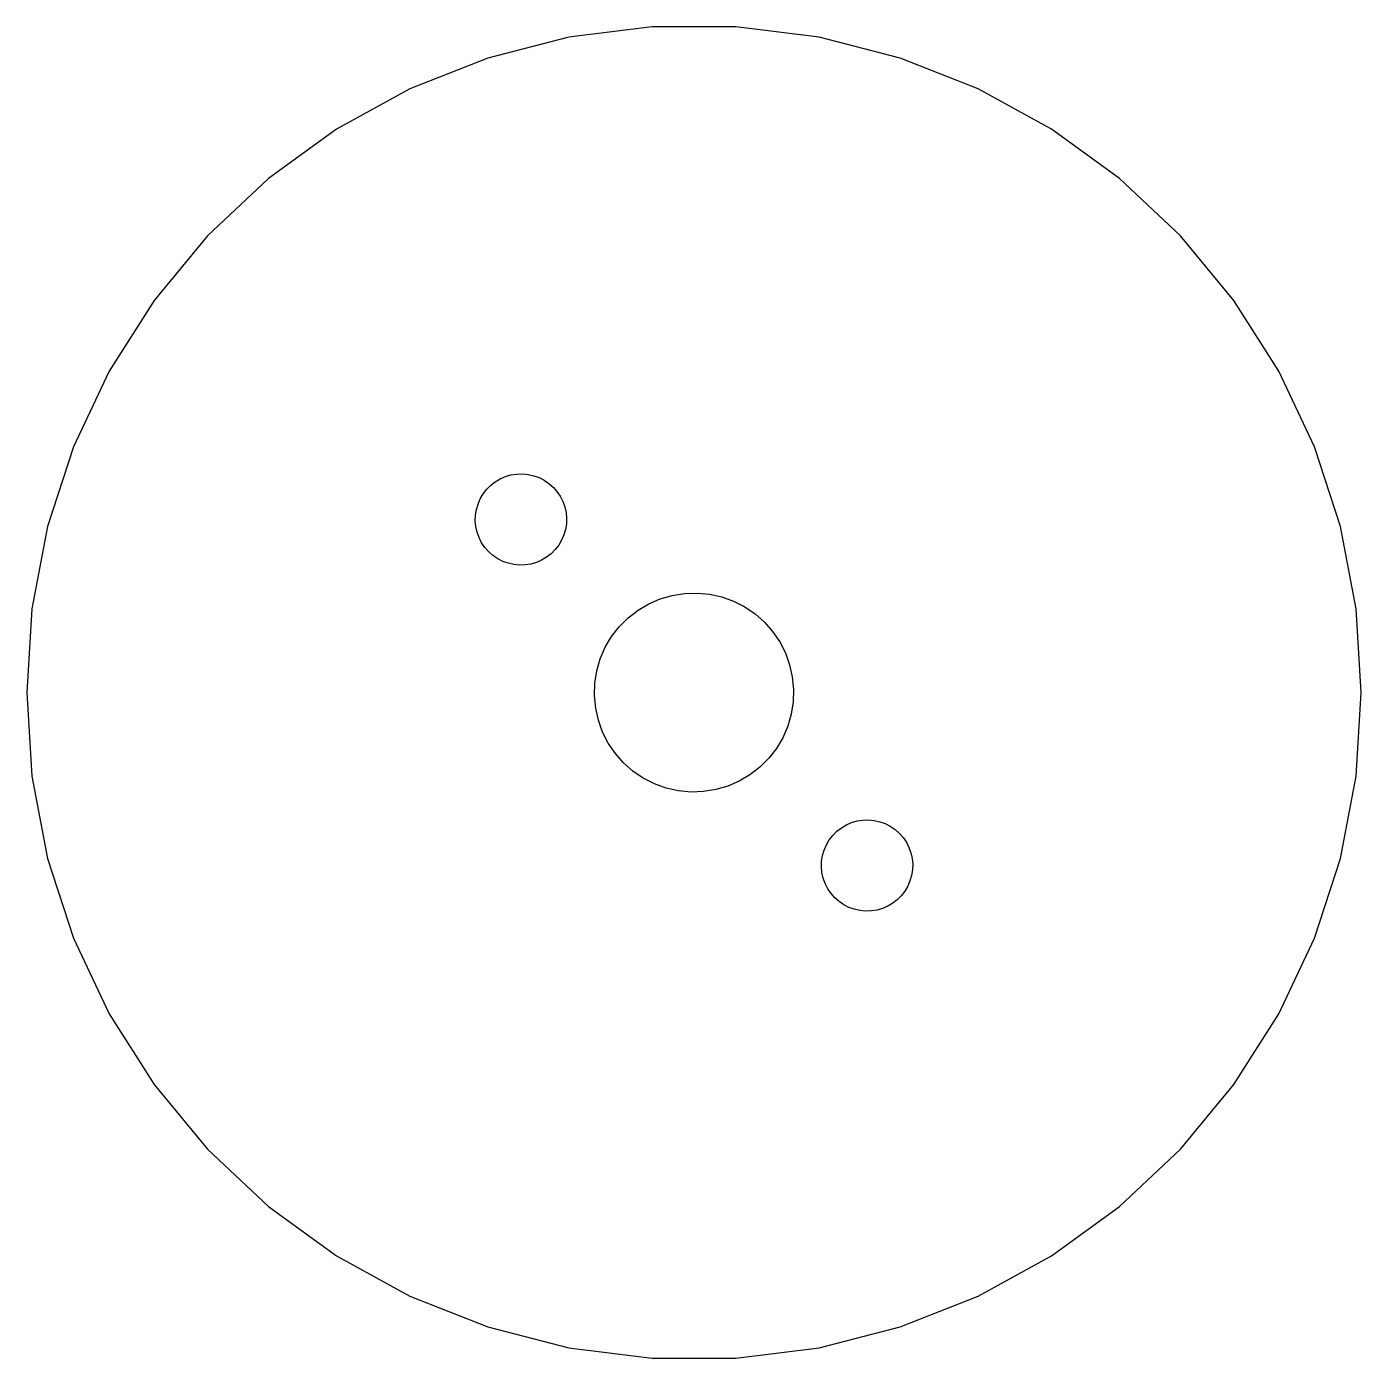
# Model space of a CAD drawing. Header units: metres. Extents: x -20 to 20, y 90 to 239.
# Drawn here: x -20.11 to 20.11, y 89.93 to 130.07 of the extents above; entities that cross this region are included whole.
import ezdxf

# ---------------------------------------------------------------- set-up
doc = ezdxf.new("R2010")
doc.units = ezdxf.units.M

msp = doc.modelspace()

# ---------------------------------------------------------------- linework, layer by layer
for p, q in [((-1.2626, 130.069), (-3.76791, 129.752)), ((1.2626, 130.069), (-1.2626, 130.069)), ((3.76791, 129.752), (1.2626, 130.069)), ((-3.76791, 129.752), (-6.21379, 129.124)), ((6.21379, 129.124), (3.76791, 129.752)), ((-6.21379, 129.124), (-8.56168, 128.195)), ((8.56168, 128.195), (6.21379, 129.124)), ((-8.56168, 128.195), (-10.7746, 126.978)), ((10.7746, 126.978), (8.56168, 128.195)), ((-10.7746, 126.978), (-12.8175, 125.494)), ((12.8175, 125.494), (10.7746, 126.978)), ((-12.8175, 125.494), (-14.6583, 123.765)), ((14.6583, 123.765), (12.8175, 125.494)), ((-14.6583, 123.765), (-16.2679, 121.819)), ((16.2679, 121.819), (14.6583, 123.765)), ((-16.2679, 121.819), (-17.621, 119.687)), ((17.621, 119.687), (16.2679, 121.819)), ((-17.621, 119.687), (-18.6962, 117.402)), ((18.6962, 117.402), (17.621, 119.687)), ((-18.6962, 117.402), (-19.4765, 115.001)), ((19.4765, 115.001), (18.6962, 117.402)), ((-6.24631, 116.124), (-6.12421, 116.246)), ((-6.12421, 116.246), (-5.98776, 116.352)), ((-5.98776, 116.352), (-5.83914, 116.44)), ((-5.83914, 116.44), (-5.68066, 116.509)), ((-5.68066, 116.509), (-5.51485, 116.557)), ((-5.51485, 116.557), (-5.3443, 116.584)), ((-5.3443, 116.584), (-5.17172, 116.589)), ((-5.17172, 116.589), (-4.9998, 116.573)), ((-4.9998, 116.573), (-4.8313, 116.535)), ((-4.8313, 116.535), (-4.66882, 116.477)), ((-4.66882, 116.477), (-4.51497, 116.398)), ((-4.51497, 116.398), (-4.37216, 116.301)), ((-4.37216, 116.301), (-4.24263, 116.187)), ((-6.50862, 115.681), (-6.44003, 115.839)), ((-6.44003, 115.839), (-6.35214, 115.988)), ((-6.35214, 115.988), (-6.24631, 116.124)), ((-4.24263, 116.187), (-4.12845, 116.058)), ((-4.12845, 116.058), (-4.03139, 115.915)), ((-4.03139, 115.915), (-3.95299, 115.761)), ((-6.5838, 115.344), (-6.55679, 115.515)), ((-6.55679, 115.515), (-6.50862, 115.681)), ((-3.95299, 115.761), (-3.8945, 115.599)), ((-3.8945, 115.599), (-3.85683, 115.43)), ((-3.85683, 115.43), (-3.84059, 115.258)), ((-6.58923, 115.172), (-6.5838, 115.344)), ((-6.57298, 115), (-6.58923, 115.172)), ((-3.84601, 115.086), (-3.87302, 114.915)), ((-3.84059, 115.258), (-3.84601, 115.086)), ((-19.4765, 115.001), (-19.9497, 112.52)), ((-6.53531, 114.831), (-6.57298, 115)), ((-6.47682, 114.669), (-6.53531, 114.831)), ((-6.39842, 114.515), (-6.47682, 114.669)), ((-3.92119, 114.749), (-3.98978, 114.591)), ((-3.87302, 114.915), (-3.92119, 114.749)), ((19.9497, 112.52), (19.4765, 115.001)), ((-6.30136, 114.372), (-6.39842, 114.515)), ((-6.18718, 114.243), (-6.30136, 114.372)), ((-6.05765, 114.128), (-6.18718, 114.243)), ((-4.1835, 114.306), (-4.3056, 114.184)), ((-4.07767, 114.442), (-4.1835, 114.306)), ((-3.98978, 114.591), (-4.07767, 114.442)), ((-5.91484, 114.031), (-6.05765, 114.128)), ((-5.76099, 113.953), (-5.91484, 114.031)), ((-5.59851, 113.895), (-5.76099, 113.953)), ((-5.43001, 113.857), (-5.59851, 113.895)), ((-5.2581, 113.841), (-5.43001, 113.857)), ((-5.08551, 113.846), (-5.2581, 113.841)), ((-4.91496, 113.873), (-5.08551, 113.846)), ((-4.74915, 113.921), (-4.91496, 113.873)), ((-4.59067, 113.99), (-4.74915, 113.921)), ((-4.44205, 114.078), (-4.59067, 113.99)), ((-4.3056, 114.184), (-4.44205, 114.078)), ((-1.68625, 112.481), (-1.36197, 112.673)), ((-1.36197, 112.673), (-1.0162, 112.823)), ((-1.0162, 112.823), (-0.65442, 112.928)), ((-0.65442, 112.928), (-0.28232, 112.987)), ((-0.28232, 112.987), (0.09422, 112.999)), ((0.09422, 112.999), (0.4693, 112.963)), ((0.4693, 112.963), (0.83696, 112.881)), ((0.83696, 112.881), (1.19144, 112.753)), ((1.19144, 112.753), (1.52711, 112.582)), ((-19.9497, 112.52), (-20.1083, 110)), ((-2.25032, 111.984), (-1.98393, 112.25)), ((-1.98393, 112.25), (-1.68625, 112.481)), ((1.52711, 112.582), (1.83871, 112.37)), ((1.83871, 112.37), (2.12131, 112.121)), ((20.1083, 110), (19.9497, 112.52)), ((-2.48123, 111.686), (-2.25032, 111.984)), ((2.12131, 112.121), (2.37045, 111.839)), ((2.37045, 111.839), (2.58221, 111.527)), ((-2.673, 111.362), (-2.48123, 111.686)), ((2.58221, 111.527), (2.75325, 111.191)), ((-2.92773, 110.654), (-2.82263, 111.016)), ((-2.82263, 111.016), (-2.673, 111.362)), ((2.75325, 111.191), (2.88087, 110.837)), ((-2.98668, 110.282), (-2.92773, 110.654)), ((2.88087, 110.837), (2.96306, 110.469)), ((-2.9985, 109.906), (-2.98668, 110.282)), ((2.96306, 110.469), (2.9985, 110.094)), ((-20.1083, 110), (-19.9497, 107.48)), ((-2.96306, 109.531), (-2.9985, 109.906)), ((2.9985, 110.094), (2.98668, 109.718)), ((19.9497, 107.48), (20.1083, 110)), ((-2.88087, 109.163), (-2.96306, 109.531)), ((2.98668, 109.718), (2.92773, 109.346)), ((-2.75325, 108.809), (-2.88087, 109.163)), ((2.92773, 109.346), (2.82263, 108.984)), ((-2.58221, 108.473), (-2.75325, 108.809)), ((2.673, 108.638), (2.48123, 108.314)), ((2.82263, 108.984), (2.673, 108.638)), ((-2.37045, 108.161), (-2.58221, 108.473)), ((2.48123, 108.314), (2.25032, 108.016)), ((-2.12131, 107.879), (-2.37045, 108.161)), ((-1.83871, 107.63), (-2.12131, 107.879)), ((2.25032, 108.016), (1.98393, 107.75)), ((-19.9497, 107.48), (-19.4765, 104.999)), ((-1.52711, 107.418), (-1.83871, 107.63)), ((-1.19144, 107.247), (-1.52711, 107.418)), ((1.68625, 107.519), (1.36197, 107.327)), ((1.98393, 107.75), (1.68625, 107.519)), ((19.4765, 104.999), (19.9497, 107.48)), ((-0.83696, 107.119), (-1.19144, 107.247)), ((-0.4693, 107.037), (-0.83696, 107.119)), ((-0.09422, 107.001), (-0.4693, 107.037)), ((0.28232, 107.013), (-0.09422, 107.001)), ((0.65442, 107.072), (0.28232, 107.013)), ((1.0162, 107.177), (0.65442, 107.072)), ((1.36197, 107.327), (1.0162, 107.177)), ((4.1835, 105.694), (4.3056, 105.816)), ((4.3056, 105.816), (4.44205, 105.922)), ((4.44205, 105.922), (4.59067, 106.01)), ((4.59067, 106.01), (4.74915, 106.079)), ((4.74915, 106.079), (4.91496, 106.127)), ((4.91496, 106.127), (5.08551, 106.154)), ((5.08551, 106.154), (5.2581, 106.159)), ((5.2581, 106.159), (5.43001, 106.143)), ((5.43001, 106.143), (5.59851, 106.105)), ((5.59851, 106.105), (5.76099, 106.047)), ((5.76099, 106.047), (5.91484, 105.969)), ((5.91484, 105.969), (6.05765, 105.872)), ((6.05765, 105.872), (6.18718, 105.757)), ((3.92119, 105.251), (3.98978, 105.409)), ((3.98978, 105.409), (4.07767, 105.558)), ((4.07767, 105.558), (4.1835, 105.694)), ((6.18718, 105.757), (6.30136, 105.628)), ((6.30136, 105.628), (6.39842, 105.485)), ((6.39842, 105.485), (6.47682, 105.331)), ((-19.4765, 104.999), (-18.6962, 102.598)), ((3.84601, 104.914), (3.87302, 105.085)), ((3.87302, 105.085), (3.92119, 105.251)), ((6.47682, 105.331), (6.53531, 105.169)), ((6.53531, 105.169), (6.57298, 105)), ((6.57298, 105), (6.58923, 104.828)), ((18.6962, 102.598), (19.4765, 104.999)), ((3.84059, 104.742), (3.84601, 104.914)), ((3.85683, 104.57), (3.84059, 104.742)), ((3.8945, 104.401), (3.85683, 104.57)), ((6.5838, 104.656), (6.55679, 104.485)), ((6.58923, 104.828), (6.5838, 104.656)), ((3.95299, 104.239), (3.8945, 104.401)), ((4.03139, 104.085), (3.95299, 104.239)), ((6.44003, 104.161), (6.35214, 104.012)), ((6.50862, 104.319), (6.44003, 104.161)), ((6.55679, 104.485), (6.50862, 104.319)), ((4.12845, 103.942), (4.03139, 104.085)), ((4.24263, 103.813), (4.12845, 103.942)), ((4.37216, 103.699), (4.24263, 103.813)), ((6.24631, 103.876), (6.12421, 103.754)), ((6.35214, 104.012), (6.24631, 103.876)), ((4.51497, 103.602), (4.37216, 103.699)), ((4.66882, 103.523), (4.51497, 103.602)), ((4.8313, 103.465), (4.66882, 103.523)), ((4.9998, 103.427), (4.8313, 103.465)), ((5.17172, 103.411), (4.9998, 103.427)), ((5.3443, 103.416), (5.17172, 103.411)), ((5.51485, 103.443), (5.3443, 103.416)), ((5.68066, 103.491), (5.51485, 103.443)), ((5.83914, 103.56), (5.68066, 103.491)), ((5.98776, 103.648), (5.83914, 103.56)), ((6.12421, 103.754), (5.98776, 103.648)), ((-18.6962, 102.598), (-17.621, 100.313)), ((17.621, 100.313), (18.6962, 102.598)), ((-17.621, 100.313), (-16.2679, 98.1807)), ((16.2679, 98.1807), (17.621, 100.313)), ((-16.2679, 98.1807), (-14.6583, 96.2349)), ((14.6583, 96.2349), (16.2679, 98.1807)), ((-14.6583, 96.2349), (-12.8175, 94.5063)), ((12.8175, 94.5063), (14.6583, 96.2349)), ((-12.8175, 94.5063), (-10.7746, 93.022)), ((10.7746, 93.022), (12.8175, 94.5063)), ((-10.7746, 93.022), (-8.56168, 91.8055)), ((8.56168, 91.8055), (10.7746, 93.022)), ((-8.56168, 91.8055), (-6.21379, 90.8759)), ((6.21379, 90.8759), (8.56168, 91.8055)), ((-6.21379, 90.8759), (-3.76791, 90.2479)), ((3.76791, 90.2479), (6.21379, 90.8759)), ((-3.76791, 90.2479), (-1.2626, 89.9314)), ((1.2626, 89.9314), (3.76791, 90.2479)), ((-1.2626, 89.9314), (1.2626, 89.9314))]:
    msp.add_line(p, q)

doc.saveas('drawing.dxf')
